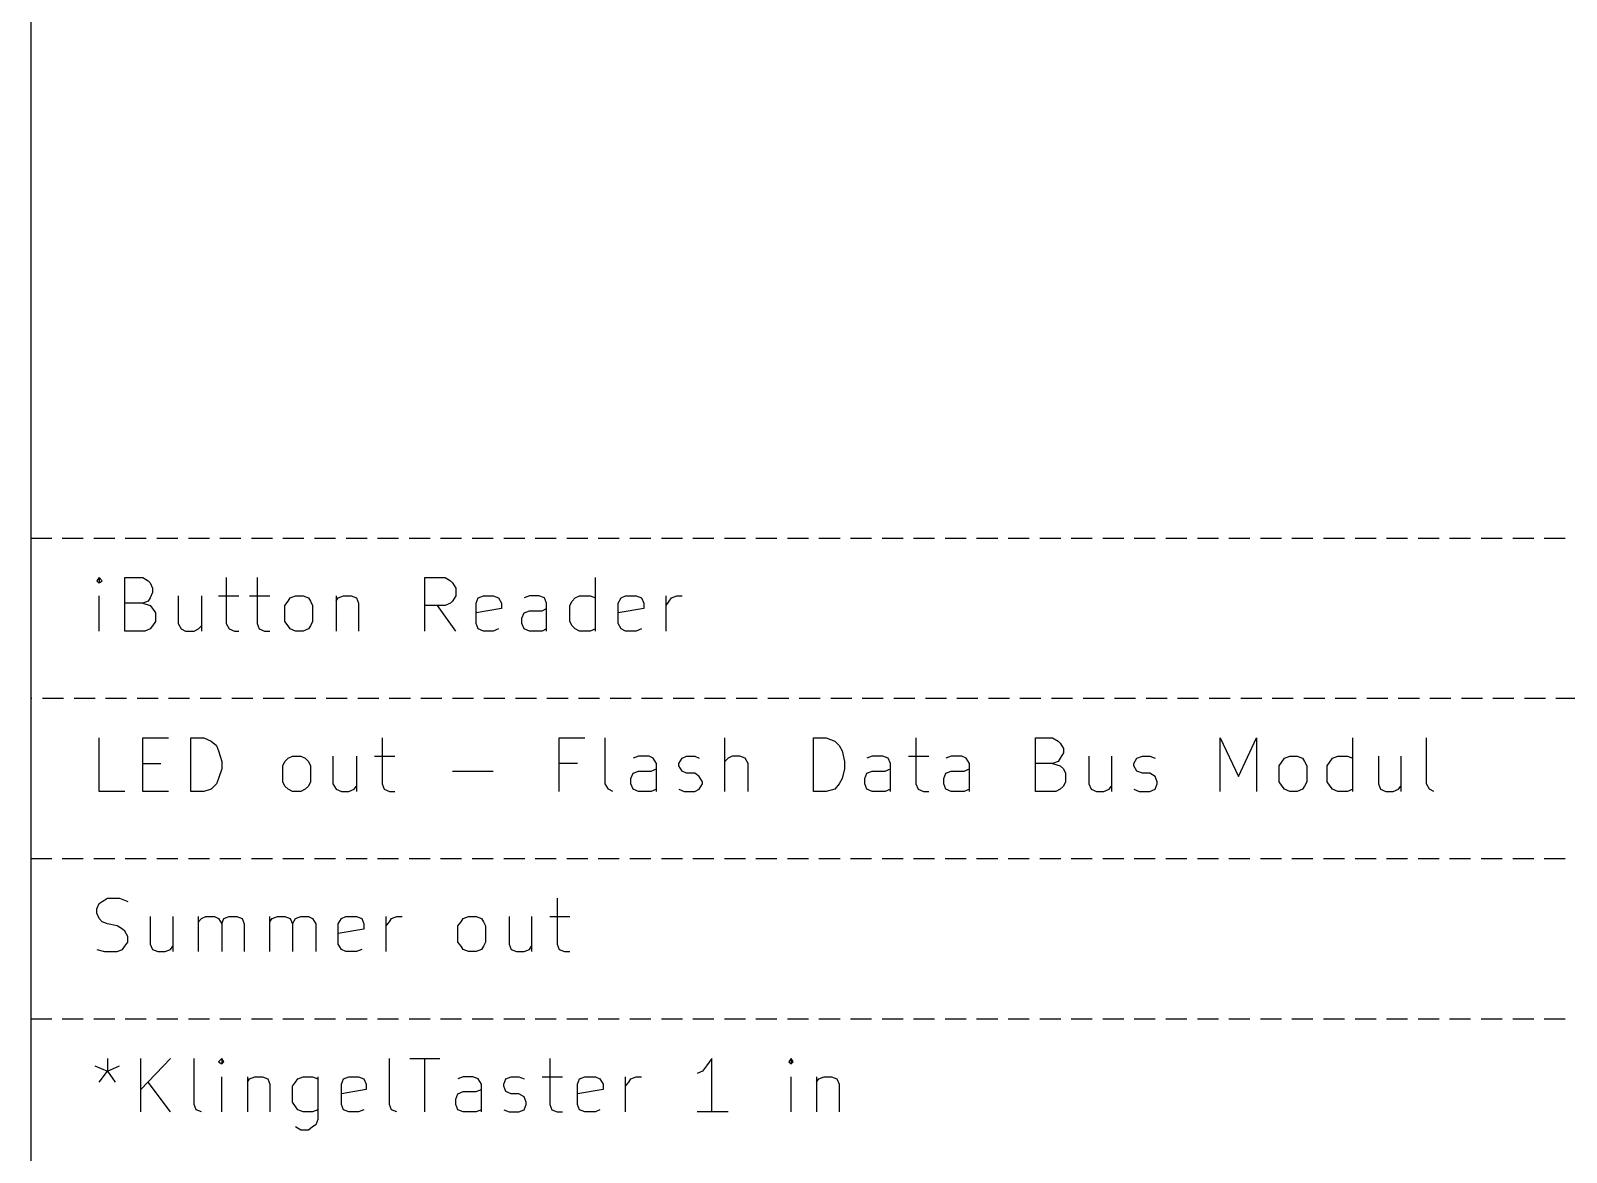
# Model space of a CAD drawing. Extents: x 10 to 287, y -200 to -10.
# Drawn here: x 213.36 to 249.88, y -121.28 to -94.62 of the extents above; entities that cross this region are included whole.
import ezdxf

# ---------------------------------------------------------------- set-up
doc = ezdxf.new("R2010")
doc.units = 0
doc.header["$MEASUREMENT"] = 0
doc.linetypes.add('DASHED', pattern=[0.75, 0.5, -0.25])
doc.layers.add('BLUE3', color=171, linetype='CONTINUOUS')

msp = doc.modelspace()

# ---------------------------------------------------------------- linework, layer by layer
at = {"layer": 'BLUE3', "linetype": 'CONTINUOUS'}
for p, q in [((213.36, -80.01), (213.36, -147.32)), ((214.986, -107.62), (214.935, -107.696)), ((214.935, -107.696), (214.986, -107.747)), ((215.062, -107.696), (214.986, -107.62)), ((214.986, -107.62), (214.986, -107.747)), ((214.986, -107.747), (215.062, -107.696)), ((215.595, -108.89), (215.595, -107.62)), ((215.595, -107.62), (216.027, -107.62)), ((216.027, -107.62), (216.154, -107.696)), ((216.154, -107.696), (216.205, -107.747)), ((216.205, -107.747), (216.256, -107.874)), ((218.008, -107.62), (218.008, -108.712)), ((218.745, -107.62), (218.745, -108.712)), ((222.733, -108.89), (222.733, -107.62)), ((222.733, -107.62), (223.215, -107.62)), ((223.215, -107.62), (223.342, -107.696)), ((223.342, -107.696), (223.393, -107.747)), ((223.393, -107.747), (223.469, -107.874)), ((226.797, -108.89), (226.797, -107.62)), ((214.986, -108.89), (214.986, -108.052)), ((216.205, -108.102), (216.154, -108.179)), ((216.256, -107.975), (216.205, -108.102)), ((216.256, -107.874), (216.256, -107.975)), ((216.865, -108.052), (216.865, -108.712)), ((217.424, -108.052), (217.424, -108.89)), ((217.83, -108.052), (218.313, -108.052)), ((218.567, -108.052), (219.05, -108.052)), ((219.481, -108.179), (219.532, -108.102)), ((219.532, -108.102), (219.659, -108.052)), ((219.659, -108.052), (219.837, -108.052)), ((219.837, -108.052), (219.964, -108.102)), ((219.964, -108.102), (220.015, -108.179)), ((220.624, -108.052), (220.624, -108.89)), ((220.624, -108.179), (220.675, -108.102)), ((220.675, -108.102), (220.802, -108.052)), ((220.802, -108.052), (220.98, -108.052)), ((220.98, -108.052), (221.107, -108.102)), ((221.107, -108.102), (221.158, -108.229)), ((223.469, -108.052), (223.393, -108.179)), ((223.469, -107.874), (223.469, -108.052)), ((223.952, -108.229), (224.003, -108.102)), ((224.003, -108.102), (224.13, -108.052)), ((224.13, -108.052), (224.358, -108.052)), ((224.358, -108.052), (224.485, -108.102)), ((224.485, -108.102), (224.561, -108.229)), ((225.222, -108.052), (225.095, -108.102)), ((225.45, -108.052), (225.222, -108.052)), ((225.577, -108.102), (225.45, -108.052)), ((225.628, -108.229), (225.577, -108.102)), ((226.238, -108.179), (226.314, -108.102)), ((226.314, -108.102), (226.416, -108.052)), ((226.416, -108.052), (226.67, -108.052)), ((226.67, -108.052), (226.797, -108.102)), ((227.33, -108.229), (227.406, -108.102)), ((227.406, -108.102), (227.508, -108.052)), ((227.508, -108.052), (227.762, -108.052)), ((227.762, -108.052), (227.889, -108.102)), ((227.889, -108.102), (227.94, -108.229)), ((228.473, -108.89), (228.473, -108.052)), ((228.549, -108.179), (228.6, -108.102)), ((228.6, -108.102), (228.727, -108.052)), ((228.727, -108.052), (228.854, -108.052)), ((216.027, -108.229), (215.595, -108.229)), ((216.154, -108.179), (216.027, -108.229)), ((216.027, -108.229), (216.205, -108.28)), ((216.205, -108.28), (216.256, -108.356)), ((216.256, -108.356), (216.332, -108.458)), ((216.332, -108.458), (216.332, -108.661)), ((219.405, -108.28), (219.481, -108.179)), ((219.405, -108.661), (219.405, -108.28)), ((220.015, -108.179), (220.066, -108.28)), ((220.066, -108.28), (220.066, -108.661)), ((221.158, -108.229), (221.158, -108.89)), ((223.215, -108.28), (222.733, -108.28)), ((223.469, -108.89), (223.037, -108.28)), ((223.342, -108.229), (223.215, -108.28)), ((223.393, -108.179), (223.342, -108.229)), ((223.952, -108.712), (223.952, -108.229)), ((224.561, -108.356), (223.952, -108.458)), ((224.561, -108.229), (224.561, -108.356)), ((225.044, -108.585), (225.095, -108.458)), ((225.095, -108.458), (225.222, -108.407)), ((225.222, -108.407), (225.527, -108.407)), ((225.527, -108.407), (225.628, -108.356)), ((225.628, -108.89), (225.628, -108.229)), ((226.187, -108.28), (226.238, -108.179)), ((226.187, -108.661), (226.187, -108.28)), ((227.33, -108.712), (227.33, -108.229)), ((227.94, -108.356), (227.33, -108.458)), ((227.94, -108.229), (227.94, -108.356)), ((228.473, -108.28), (228.549, -108.179)), ((216.205, -108.839), (216.078, -108.89)), ((216.256, -108.763), (216.205, -108.839)), ((216.332, -108.661), (216.256, -108.763)), ((216.865, -108.712), (216.941, -108.839)), ((216.941, -108.839), (217.043, -108.89)), ((217.246, -108.89), (217.348, -108.839)), ((217.348, -108.839), (217.424, -108.763)), ((218.008, -108.712), (218.084, -108.839)), ((218.084, -108.839), (218.211, -108.89)), ((218.745, -108.712), (218.796, -108.839)), ((218.796, -108.839), (218.923, -108.89)), ((219.481, -108.763), (219.405, -108.661)), ((219.532, -108.839), (219.481, -108.763)), ((219.659, -108.89), (219.532, -108.839)), ((219.964, -108.839), (219.837, -108.89)), ((220.015, -108.763), (219.964, -108.839)), ((220.066, -108.661), (220.015, -108.763)), ((224.003, -108.839), (223.952, -108.712)), ((224.13, -108.89), (224.003, -108.839)), ((224.485, -108.839), (224.358, -108.89)), ((225.044, -108.712), (225.044, -108.585)), ((225.095, -108.839), (225.044, -108.712)), ((225.222, -108.89), (225.095, -108.839)), ((225.628, -108.839), (225.527, -108.89)), ((226.238, -108.763), (226.187, -108.661)), ((226.314, -108.839), (226.238, -108.763)), ((226.416, -108.89), (226.314, -108.839)), ((226.797, -108.839), (226.67, -108.89)), ((227.406, -108.839), (227.33, -108.712)), ((227.508, -108.89), (227.406, -108.839)), ((227.889, -108.839), (227.762, -108.89)), ((216.078, -108.89), (215.595, -108.89)), ((217.043, -108.89), (217.246, -108.89)), ((218.211, -108.89), (218.313, -108.89)), ((218.923, -108.89), (219.05, -108.89)), ((219.837, -108.89), (219.659, -108.89)), ((224.358, -108.89), (224.13, -108.89)), ((225.527, -108.89), (225.222, -108.89)), ((226.67, -108.89), (226.416, -108.89)), ((227.762, -108.89), (227.508, -108.89)), ((214.986, -112.7), (214.986, -111.43)), ((216.027, -112.7), (216.027, -111.43)), ((216.027, -111.43), (216.637, -111.43)), ((217.17, -112.7), (217.17, -111.43)), ((217.17, -111.43), (217.475, -111.43)), ((217.475, -111.43), (217.653, -111.506)), ((217.653, -111.506), (217.78, -111.608)), ((217.78, -111.608), (217.83, -111.735)), ((217.83, -111.735), (217.907, -111.989)), ((221.717, -111.43), (221.717, -112.522)), ((225.933, -112.7), (225.933, -111.43)), ((225.933, -111.43), (226.543, -111.43)), ((227.025, -112.522), (227.025, -111.43)), ((229.87, -112.7), (229.87, -111.43)), ((231.978, -112.7), (231.978, -111.43)), ((231.978, -111.43), (232.283, -111.43)), ((232.283, -111.43), (232.486, -111.506)), ((232.486, -111.506), (232.588, -111.608)), ((232.588, -111.608), (232.664, -111.735)), ((232.664, -111.735), (232.715, -111.989)), ((234.417, -111.43), (234.417, -112.522)), ((237.261, -112.7), (237.261, -111.43)), ((237.261, -111.43), (237.668, -111.43)), ((237.668, -111.43), (237.795, -111.506)), ((237.795, -111.506), (237.846, -111.557)), ((237.846, -111.557), (237.922, -111.684)), ((237.922, -111.684), (237.922, -111.785)), ((241.656, -112.7), (241.656, -111.43)), ((241.656, -111.43), (242.087, -112.344)), ((242.087, -112.344), (242.519, -111.43)), ((242.519, -111.43), (242.519, -112.7)), ((244.805, -112.7), (244.805, -111.43)), ((246.558, -112.522), (246.558, -111.43)), ((216.027, -112.039), (216.459, -112.039)), ((217.907, -111.989), (217.907, -112.166)), ((219.354, -112.09), (219.405, -111.989)), ((219.354, -112.471), (219.354, -112.09)), ((219.405, -111.989), (219.481, -111.912)), ((219.481, -111.912), (219.583, -111.862)), ((219.583, -111.862), (219.786, -111.862)), ((219.786, -111.862), (219.888, -111.912)), ((219.888, -111.912), (219.964, -111.989)), ((219.964, -111.989), (220.015, -112.09)), ((220.015, -112.09), (220.015, -112.471)), ((220.548, -111.862), (220.548, -112.522)), ((221.107, -111.862), (221.107, -112.7)), ((221.539, -111.862), (222.021, -111.862)), ((226.365, -112.039), (225.933, -112.039)), ((227.813, -111.862), (227.686, -111.912)), ((228.067, -111.862), (227.813, -111.862)), ((228.168, -111.912), (228.067, -111.862)), ((228.244, -112.039), (228.168, -111.912)), ((228.244, -112.7), (228.244, -112.039)), ((228.778, -112.039), (228.854, -111.912)), ((228.778, -112.09), (228.778, -112.039)), ((228.854, -112.217), (228.778, -112.09)), ((228.854, -111.912), (228.956, -111.862)), ((228.956, -111.862), (229.159, -111.862)), ((229.159, -111.862), (229.26, -111.912)), ((229.946, -111.912), (229.87, -111.989)), ((230.048, -111.862), (229.946, -111.912)), ((230.226, -111.862), (230.048, -111.862)), ((230.353, -111.912), (230.226, -111.862)), ((230.429, -112.039), (230.353, -111.912)), ((230.429, -112.7), (230.429, -112.039)), ((232.715, -111.989), (232.715, -112.166)), ((233.375, -111.862), (233.248, -111.912)), ((233.629, -111.862), (233.375, -111.862)), ((233.756, -111.912), (233.629, -111.862)), ((233.807, -112.039), (233.756, -111.912)), ((233.807, -112.7), (233.807, -112.039)), ((234.239, -111.862), (234.721, -111.862)), ((235.255, -111.862), (235.128, -111.912)), ((235.509, -111.862), (235.255, -111.862)), ((235.61, -111.912), (235.509, -111.862)), ((235.687, -112.039), (235.61, -111.912)), ((235.687, -112.7), (235.687, -112.039)), ((237.668, -112.039), (237.261, -112.039)), ((237.795, -111.989), (237.668, -112.039)), ((237.668, -112.039), (237.846, -112.09)), ((237.846, -111.912), (237.795, -111.989)), ((237.922, -111.785), (237.846, -111.912)), ((237.846, -112.09), (237.922, -112.166)), ((238.531, -111.862), (238.531, -112.522)), ((239.065, -111.862), (239.065, -112.7)), ((239.598, -112.039), (239.674, -111.912)), ((239.598, -112.09), (239.598, -112.039)), ((239.674, -112.217), (239.598, -112.09)), ((239.674, -111.912), (239.801, -111.862)), ((239.801, -111.862), (239.979, -111.862)), ((239.979, -111.862), (240.106, -111.912)), ((243.053, -112.09), (243.129, -111.989)), ((243.053, -112.471), (243.053, -112.09)), ((243.129, -111.989), (243.18, -111.912)), ((243.18, -111.912), (243.307, -111.862)), ((243.307, -111.862), (243.484, -111.862)), ((243.484, -111.862), (243.611, -111.912)), ((243.611, -111.912), (243.662, -111.989)), ((243.662, -111.989), (243.713, -112.09)), ((243.713, -112.09), (243.713, -112.471)), ((244.196, -112.09), (244.272, -111.989)), ((244.196, -112.471), (244.196, -112.09)), ((244.272, -111.989), (244.323, -111.912)), ((244.323, -111.912), (244.45, -111.862)), ((244.45, -111.862), (244.678, -111.862)), ((244.678, -111.862), (244.805, -111.912)), ((245.415, -111.862), (245.415, -112.522)), ((245.948, -111.862), (245.948, -112.7)), ((217.83, -112.395), (217.78, -112.522)), ((217.907, -112.166), (217.83, -112.395)), ((219.405, -112.573), (219.354, -112.471)), ((220.015, -112.471), (219.964, -112.573)), ((223.393, -112.217), (224.358, -112.217)), ((227.635, -112.395), (227.686, -112.268)), ((227.635, -112.522), (227.635, -112.395)), ((227.686, -112.268), (227.813, -112.217)), ((227.813, -112.217), (228.117, -112.217)), ((228.117, -112.217), (228.244, -112.166)), ((228.956, -112.268), (228.854, -112.217)), ((229.159, -112.268), (228.956, -112.268)), ((229.26, -112.344), (229.159, -112.268)), ((229.337, -112.471), (229.26, -112.344)), ((229.337, -112.522), (229.337, -112.471)), ((232.664, -112.395), (232.588, -112.522)), ((232.715, -112.166), (232.664, -112.395)), ((233.197, -112.395), (233.248, -112.268)), ((233.197, -112.522), (233.197, -112.395)), ((233.248, -112.268), (233.375, -112.217)), ((233.375, -112.217), (233.68, -112.217)), ((233.68, -112.217), (233.807, -112.166)), ((235.077, -112.395), (235.128, -112.268)), ((235.077, -112.522), (235.077, -112.395)), ((235.128, -112.268), (235.255, -112.217)), ((235.255, -112.217), (235.56, -112.217)), ((235.56, -112.217), (235.687, -112.166)), ((237.922, -112.166), (237.973, -112.268)), ((237.973, -112.471), (237.922, -112.573)), ((237.973, -112.268), (237.973, -112.471)), ((239.801, -112.268), (239.674, -112.217)), ((239.979, -112.268), (239.801, -112.268)), ((240.106, -112.344), (239.979, -112.268)), ((240.157, -112.471), (240.106, -112.344)), ((240.157, -112.522), (240.157, -112.471)), ((243.129, -112.573), (243.053, -112.471)), ((243.713, -112.471), (243.662, -112.573)), ((244.272, -112.573), (244.196, -112.471)), ((215.595, -112.7), (214.986, -112.7)), ((216.637, -112.7), (216.027, -112.7)), ((217.475, -112.7), (217.17, -112.7)), ((217.653, -112.649), (217.475, -112.7)), ((217.78, -112.522), (217.653, -112.649)), ((219.481, -112.649), (219.405, -112.573)), ((219.583, -112.7), (219.481, -112.649)), ((219.786, -112.7), (219.583, -112.7)), ((219.888, -112.649), (219.786, -112.7)), ((219.964, -112.573), (219.888, -112.649)), ((220.548, -112.522), (220.624, -112.649)), ((220.624, -112.649), (220.751, -112.7)), ((220.751, -112.7), (220.929, -112.7)), ((220.929, -112.7), (221.056, -112.649)), ((221.056, -112.649), (221.107, -112.573)), ((221.717, -112.522), (221.767, -112.649)), ((221.767, -112.649), (221.894, -112.7)), ((221.894, -112.7), (222.021, -112.7)), ((227.101, -112.649), (227.025, -112.522)), ((227.203, -112.7), (227.101, -112.649)), ((227.686, -112.649), (227.635, -112.522)), ((227.813, -112.7), (227.686, -112.649)), ((228.117, -112.7), (227.813, -112.7)), ((228.244, -112.649), (228.117, -112.7)), ((228.778, -112.649), (228.905, -112.7)), ((228.905, -112.7), (229.159, -112.7)), ((229.159, -112.7), (229.26, -112.649)), ((229.26, -112.649), (229.337, -112.522)), ((232.283, -112.7), (231.978, -112.7)), ((232.486, -112.649), (232.283, -112.7)), ((232.588, -112.522), (232.486, -112.649)), ((233.248, -112.649), (233.197, -112.522)), ((233.375, -112.7), (233.248, -112.649)), ((233.68, -112.7), (233.375, -112.7)), ((233.807, -112.649), (233.68, -112.7)), ((234.417, -112.522), (234.467, -112.649)), ((234.467, -112.649), (234.594, -112.7)), ((234.594, -112.7), (234.721, -112.7)), ((235.128, -112.649), (235.077, -112.522)), ((235.255, -112.7), (235.128, -112.649)), ((235.56, -112.7), (235.255, -112.7)), ((235.687, -112.649), (235.56, -112.7)), ((237.744, -112.7), (237.261, -112.7)), ((237.846, -112.649), (237.744, -112.7)), ((237.922, -112.573), (237.846, -112.649)), ((238.531, -112.522), (238.582, -112.649)), ((238.582, -112.649), (238.709, -112.7)), ((238.709, -112.7), (238.887, -112.7)), ((238.887, -112.7), (239.014, -112.649)), ((239.014, -112.649), (239.065, -112.573)), ((239.598, -112.649), (239.725, -112.7)), ((239.725, -112.7), (239.979, -112.7)), ((239.979, -112.7), (240.106, -112.649)), ((240.106, -112.649), (240.157, -112.522)), ((243.18, -112.649), (243.129, -112.573)), ((243.307, -112.7), (243.18, -112.649)), ((243.484, -112.7), (243.307, -112.7)), ((243.611, -112.649), (243.484, -112.7)), ((243.662, -112.573), (243.611, -112.649)), ((244.323, -112.649), (244.272, -112.573)), ((244.45, -112.7), (244.323, -112.649)), ((244.678, -112.7), (244.45, -112.7)), ((244.805, -112.649), (244.678, -112.7)), ((245.415, -112.522), (245.466, -112.649)), ((245.466, -112.649), (245.593, -112.7)), ((245.593, -112.7), (245.77, -112.7)), ((245.77, -112.7), (245.897, -112.649)), ((245.897, -112.649), (245.948, -112.573)), ((246.634, -112.649), (246.558, -112.522)), ((246.736, -112.7), (246.634, -112.649)), ((214.935, -115.494), (214.986, -115.367)), ((214.986, -115.367), (215.062, -115.316)), ((215.062, -115.316), (215.189, -115.24)), ((215.189, -115.24), (215.468, -115.24)), ((215.468, -115.24), (215.671, -115.316)), ((225.882, -115.24), (225.882, -116.332)), ((214.935, -115.595), (214.935, -115.494)), ((214.986, -115.722), (214.935, -115.595)), ((215.062, -115.799), (214.986, -115.722)), ((216.205, -115.672), (216.205, -116.332)), ((216.738, -115.672), (216.738, -116.51)), ((217.348, -116.51), (217.348, -115.672)), ((217.348, -115.799), (217.424, -115.722)), ((217.424, -115.722), (217.526, -115.672)), ((217.526, -115.672), (217.729, -115.672)), ((217.729, -115.672), (217.83, -115.722)), ((217.83, -115.722), (217.907, -115.849)), ((217.907, -115.849), (217.957, -115.722)), ((217.957, -115.722), (218.084, -115.672)), ((218.084, -115.672), (218.262, -115.672)), ((218.262, -115.672), (218.389, -115.722)), ((218.389, -115.722), (218.44, -115.849)), ((219.05, -116.51), (219.05, -115.672)), ((219.05, -115.799), (219.1, -115.722)), ((219.1, -115.722), (219.227, -115.672)), ((219.227, -115.672), (219.405, -115.672)), ((219.405, -115.672), (219.532, -115.722)), ((219.532, -115.722), (219.583, -115.849)), ((219.583, -115.849), (219.659, -115.722)), ((219.659, -115.722), (219.786, -115.672)), ((219.786, -115.672), (219.964, -115.672)), ((219.964, -115.672), (220.066, -115.722)), ((220.066, -115.722), (220.142, -115.849)), ((220.675, -115.849), (220.751, -115.722)), ((220.751, -115.722), (220.853, -115.672)), ((220.853, -115.672), (221.107, -115.672)), ((221.107, -115.672), (221.234, -115.722)), ((221.234, -115.722), (221.285, -115.849)), ((221.818, -116.51), (221.818, -115.672)), ((221.894, -115.799), (221.945, -115.722)), ((221.945, -115.722), (222.072, -115.672)), ((222.072, -115.672), (222.199, -115.672)), ((223.596, -115.799), (223.647, -115.722)), ((223.647, -115.722), (223.774, -115.672)), ((223.774, -115.672), (223.952, -115.672)), ((223.952, -115.672), (224.079, -115.722)), ((224.079, -115.722), (224.13, -115.799)), ((224.739, -115.672), (224.739, -116.332)), ((225.273, -115.672), (225.273, -116.51)), ((225.704, -115.672), (226.187, -115.672)), ((215.189, -115.849), (215.062, -115.799)), ((215.417, -115.9), (215.189, -115.849)), ((215.544, -115.976), (215.417, -115.9)), ((215.595, -116.027), (215.544, -115.976)), ((215.671, -116.154), (215.595, -116.027)), ((217.907, -115.849), (217.907, -116.51)), ((218.44, -115.849), (218.44, -116.51)), ((219.583, -115.849), (219.583, -116.51)), ((220.142, -115.849), (220.142, -116.51)), ((220.675, -116.332), (220.675, -115.849)), ((221.285, -115.976), (220.675, -116.078)), ((221.285, -115.849), (221.285, -115.976)), ((221.818, -115.9), (221.894, -115.799)), ((223.52, -115.9), (223.596, -115.799)), ((223.52, -116.281), (223.52, -115.9)), ((224.13, -115.799), (224.18, -115.9)), ((224.18, -115.9), (224.18, -116.281)), ((214.935, -116.459), (215.113, -116.51)), ((215.113, -116.51), (215.417, -116.51)), ((215.417, -116.51), (215.544, -116.459)), ((215.544, -116.459), (215.595, -116.383)), ((215.595, -116.383), (215.671, -116.281)), ((215.671, -116.281), (215.671, -116.154)), ((216.205, -116.332), (216.256, -116.459)), ((216.256, -116.459), (216.383, -116.51)), ((216.383, -116.51), (216.56, -116.51)), ((216.56, -116.51), (216.687, -116.459)), ((216.687, -116.459), (216.738, -116.383)), ((220.751, -116.459), (220.675, -116.332)), ((220.853, -116.51), (220.751, -116.459)), ((221.107, -116.51), (220.853, -116.51)), ((221.234, -116.459), (221.107, -116.51)), ((223.596, -116.383), (223.52, -116.281)), ((223.647, -116.459), (223.596, -116.383)), ((223.774, -116.51), (223.647, -116.459)), ((223.952, -116.51), (223.774, -116.51)), ((224.079, -116.459), (223.952, -116.51)), ((224.13, -116.383), (224.079, -116.459)), ((224.18, -116.281), (224.13, -116.383)), ((224.739, -116.332), (224.79, -116.459)), ((224.79, -116.459), (224.917, -116.51)), ((224.917, -116.51), (225.095, -116.51)), ((225.095, -116.51), (225.222, -116.459)), ((225.222, -116.459), (225.273, -116.383)), ((225.882, -116.332), (225.933, -116.459)), ((225.933, -116.459), (226.06, -116.51)), ((226.06, -116.51), (226.187, -116.51)), ((215.189, -119.05), (215.189, -119.355)), ((215.976, -120.32), (215.976, -119.05)), ((216.687, -119.05), (215.976, -119.786)), ((217.246, -120.142), (217.246, -119.05)), ((217.907, -119.05), (217.83, -119.126)), ((217.957, -119.126), (217.907, -119.05)), ((217.907, -119.05), (217.907, -119.177)), ((221.894, -120.142), (221.894, -119.05)), ((222.377, -119.05), (223.088, -119.05)), ((222.733, -120.32), (222.733, -119.05)), ((225.704, -119.05), (225.704, -120.142)), ((229.565, -119.05), (229.438, -119.228)), ((229.565, -120.32), (229.565, -119.05)), ((231.445, -119.05), (231.394, -119.126)), ((231.496, -119.126), (231.445, -119.05)), ((231.445, -119.05), (231.445, -119.177)), ((214.884, -119.228), (215.189, -119.355)), ((214.986, -119.609), (215.189, -119.355)), ((215.189, -119.355), (215.468, -119.228)), ((215.189, -119.355), (215.367, -119.609)), ((217.83, -119.126), (217.907, -119.177)), ((217.907, -119.177), (217.957, -119.126)), ((229.337, -119.355), (229.21, -119.405)), ((229.438, -119.228), (229.337, -119.355)), ((231.394, -119.126), (231.445, -119.177)), ((231.445, -119.177), (231.496, -119.126)), ((216.687, -120.32), (216.154, -119.609)), ((217.907, -120.32), (217.907, -119.482)), ((218.516, -119.482), (218.516, -120.32)), ((218.516, -119.609), (218.567, -119.532)), ((218.567, -119.532), (218.694, -119.482)), ((218.694, -119.482), (218.872, -119.482)), ((218.872, -119.482), (218.999, -119.532)), ((218.999, -119.532), (219.05, -119.659)), ((219.05, -119.659), (219.05, -120.32)), ((219.583, -119.71), (219.659, -119.609)), ((219.583, -120.091), (219.583, -119.71)), ((219.659, -119.609), (219.71, -119.532)), ((219.71, -119.532), (219.837, -119.482)), ((219.837, -119.482), (220.066, -119.482)), ((220.066, -119.482), (220.193, -119.532)), ((220.193, -119.482), (220.193, -120.498)), ((220.751, -119.659), (220.802, -119.532)), ((220.751, -120.142), (220.751, -119.659)), ((221.336, -119.786), (220.751, -119.888)), ((220.802, -119.532), (220.929, -119.482)), ((220.929, -119.482), (221.158, -119.482)), ((221.158, -119.482), (221.285, -119.532)), ((221.285, -119.532), (221.336, -119.659)), ((221.336, -119.659), (221.336, -119.786)), ((223.647, -119.482), (223.52, -119.532)), ((223.876, -119.482), (223.647, -119.482)), ((224.003, -119.532), (223.876, -119.482)), ((223.952, -119.837), (224.079, -119.786)), ((224.079, -119.659), (224.003, -119.532)), ((224.079, -120.32), (224.079, -119.659)), ((224.612, -119.659), (224.663, -119.532)), ((224.612, -119.71), (224.612, -119.659)), ((224.663, -119.837), (224.612, -119.71)), ((224.663, -119.532), (224.79, -119.482)), ((224.79, -119.482), (224.968, -119.482)), ((224.968, -119.482), (225.095, -119.532)), ((225.527, -119.482), (226.009, -119.482)), ((226.365, -119.659), (226.416, -119.532)), ((226.365, -120.142), (226.365, -119.659)), ((226.974, -119.786), (226.365, -119.888)), ((226.416, -119.532), (226.543, -119.482)), ((226.543, -119.482), (226.797, -119.482)), ((226.797, -119.482), (226.898, -119.532)), ((226.898, -119.532), (226.974, -119.659)), ((226.974, -119.659), (226.974, -119.786)), ((227.508, -120.32), (227.508, -119.482)), ((227.508, -119.71), (227.584, -119.609)), ((227.584, -119.609), (227.635, -119.532)), ((227.635, -119.532), (227.762, -119.482)), ((227.762, -119.482), (227.889, -119.482)), ((231.445, -120.32), (231.445, -119.482)), ((232.054, -119.482), (232.054, -120.32)), ((232.054, -119.609), (232.105, -119.532)), ((232.105, -119.532), (232.232, -119.482)), ((232.232, -119.482), (232.41, -119.482)), ((232.41, -119.482), (232.537, -119.532)), ((232.537, -119.532), (232.588, -119.659)), ((232.588, -119.659), (232.588, -120.32)), ((217.297, -120.269), (217.246, -120.142)), ((219.659, -120.193), (219.583, -120.091)), ((220.802, -120.269), (220.751, -120.142)), ((221.945, -120.269), (221.894, -120.142)), ((223.469, -120.015), (223.52, -119.888)), ((223.469, -120.142), (223.469, -120.015)), ((223.52, -120.269), (223.469, -120.142)), ((223.52, -119.888), (223.647, -119.837)), ((223.647, -119.837), (223.952, -119.837)), ((224.79, -119.888), (224.663, -119.837)), ((224.968, -119.888), (224.79, -119.888)), ((225.095, -119.964), (224.968, -119.888)), ((225.146, -120.091), (225.095, -119.964)), ((225.095, -120.269), (225.146, -120.142)), ((225.146, -120.142), (225.146, -120.091)), ((225.704, -120.142), (225.755, -120.269)), ((226.416, -120.269), (226.365, -120.142)), ((217.424, -120.32), (217.297, -120.269)), ((219.71, -120.269), (219.659, -120.193)), ((219.837, -120.32), (219.71, -120.269)), ((220.066, -120.32), (219.837, -120.32)), ((220.193, -120.269), (220.066, -120.32)), ((220.193, -120.498), (220.142, -120.625)), ((220.929, -120.32), (220.802, -120.269)), ((221.158, -120.32), (220.929, -120.32)), ((221.285, -120.269), (221.158, -120.32)), ((222.072, -120.32), (221.945, -120.269)), ((223.647, -120.32), (223.52, -120.269)), ((223.952, -120.32), (223.647, -120.32)), ((224.079, -120.269), (223.952, -120.32)), ((224.612, -120.269), (224.739, -120.32)), ((224.739, -120.32), (224.968, -120.32)), ((224.968, -120.32), (225.095, -120.269)), ((225.755, -120.269), (225.882, -120.32)), ((225.882, -120.32), (226.009, -120.32)), ((226.543, -120.32), (226.416, -120.269)), ((226.797, -120.32), (226.543, -120.32)), ((226.898, -120.269), (226.797, -120.32)), ((229.946, -120.32), (229.21, -120.32)), ((219.786, -120.752), (219.659, -120.675)), ((219.964, -120.752), (219.786, -120.752)), ((220.066, -120.675), (219.964, -120.752)), ((220.142, -120.625), (220.066, -120.675))]:
    msp.add_line(p, q, dxfattribs=at)
at = {"layer": 'BLUE3', "linetype": 'DASHED'}
for p, q in [((213.36, -106.68), (262.89, -106.68)), ((262.89, -110.49), (213.36, -110.49)), ((213.36, -114.3), (262.89, -114.3)), ((213.36, -118.11), (262.89, -118.11))]:
    msp.add_line(p, q, dxfattribs=at)

doc.saveas('drawing.dxf')
